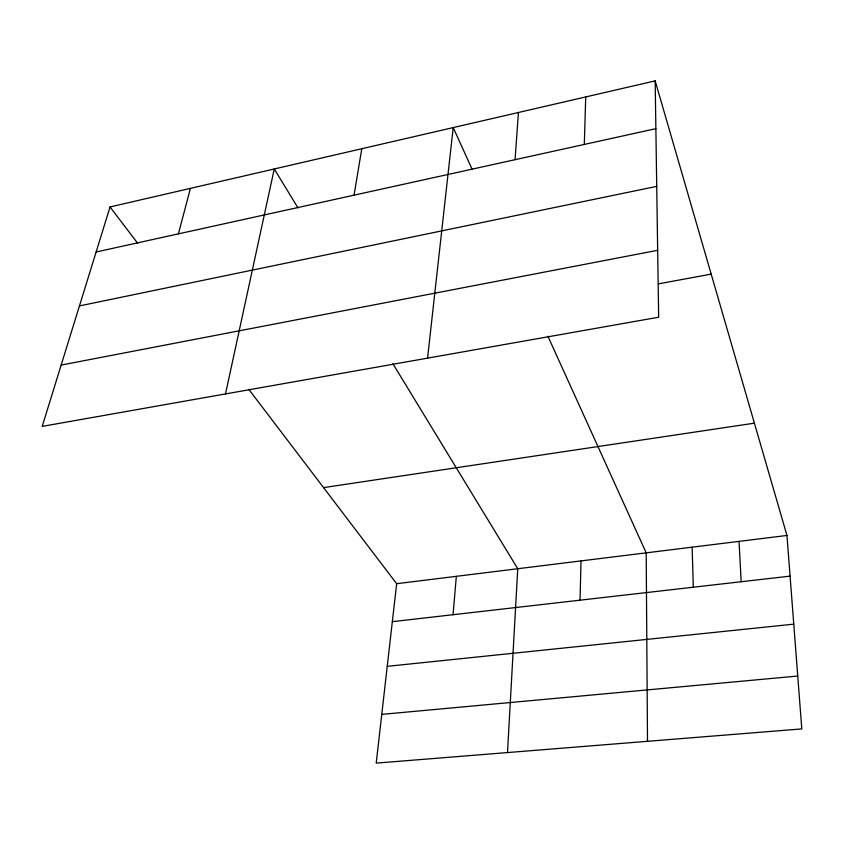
<?xml version="1.0" encoding="UTF-8"?>
<svg xmlns="http://www.w3.org/2000/svg" width="844" height="844" viewBox="0 0 844 844"><rect width="100%" height="100%" fill="white"/><g stroke="black" fill="none" stroke-linecap="round" stroke-linejoin="round"><path stroke-width="1.27" d="M580.039 600.179L581.02 560.912M584.312 144.429L585.715 96.944M507.497 752.563L517.752 568.729L392.914 363.764M515.062 159.695L518.427 112.505M453.049 614.717L456.33 576.325M427.57 358.141L453.207 127.592L472.176 169.391M248.78 389.327L396.659 583.7L376.202 763.124L801.8 728.91L786.956 535.455L655.166 80.876L110.047 206.959L42.2 426.389L658.658 317.217L655.166 80.876M354.079 195.164L361.77 148.744M225.496 393.926L274.268 168.979L297.921 207.814M178.39 233.872L190.427 188.37M96.121 251.997L655.872 128.668M79.452 305.918L656.727 186.366M61.158 365.083L657.666 250.299M658.415 283.869L711.186 274.121M323.558 487.621L754.399 423.161M396.659 583.7L786.956 535.455M392.323 621.669L790.079 576.135M387.238 666.338L793.761 624.159M381.752 714.383L797.738 676.044M110.047 206.959L137.583 243.156M547.914 336.271L646.198 552.852L647.506 741.306M739.038 541.373L741.169 581.727M692.133 547.176L693.314 587.213"/></g></svg>
